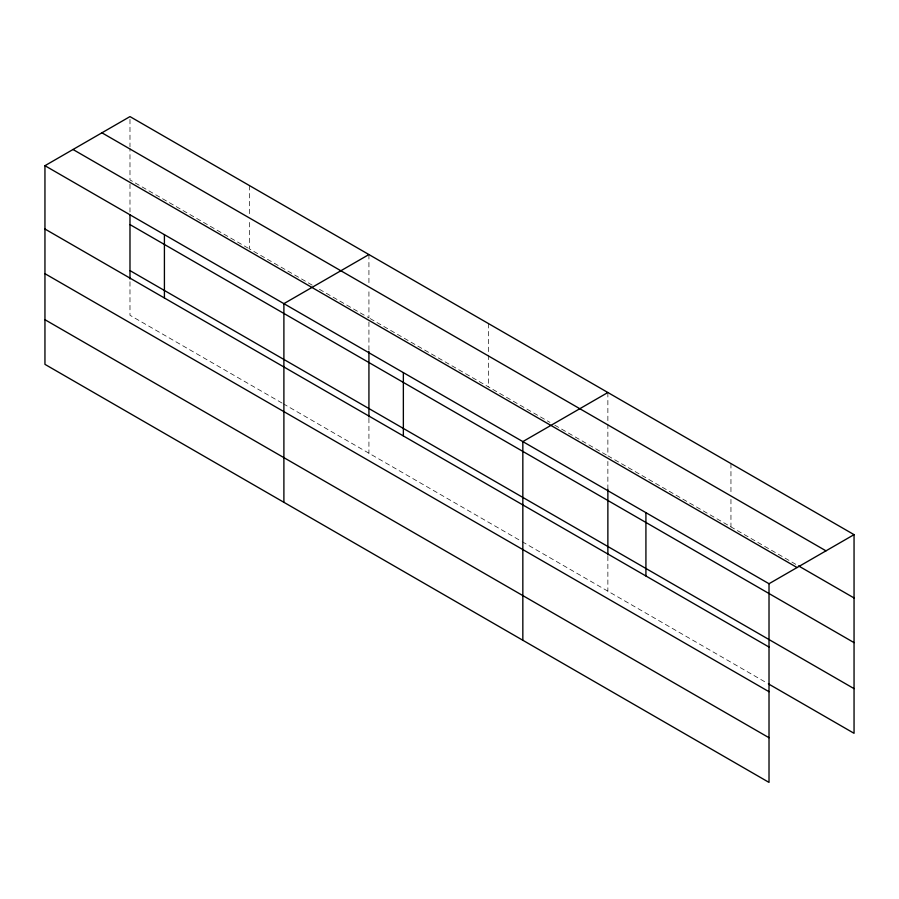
<?xml version="1.0" encoding="UTF-8"?>
<svg xmlns="http://www.w3.org/2000/svg" width="899" height="899" viewBox="0 0 899 899"><rect width="100%" height="100%" fill="white"/><g stroke="black" fill="none" stroke-linecap="round" stroke-linejoin="round"><path stroke-width="0.67" stroke-dasharray="4.5 3.37" d="M607.87 489.326L607.87 461.412M248.248 248.203L129.984 179.924L129.984 148.268M312.211 285.129L249.45 248.899L249.45 219.997M319.448 289.309L368.927 317.875L368.927 290.343M370.13 318.572L549.941 422.384M554.773 425.171L606.656 455.13M607.87 455.827L797.334 565.213M282.039 403.055L129.984 315.268L129.984 280.376M283.241 403.752L520.982 541.007M522.184 541.704L767.162 683.139M730.954 463.581L730.954 493.854M730.954 499.361L730.954 526.893M607.87 392.515L607.87 422.788M607.87 424.171L607.87 454.456M607.87 556.279L607.87 591.171M488.393 323.528L488.393 353.813M488.393 355.195L488.393 386.851M368.927 254.552L368.927 284.837M368.927 322.067L368.927 349.981M368.927 418.327L368.927 453.22M249.45 185.576L249.45 214.49M129.984 119.353L129.984 146.885M129.984 184.115L129.984 212.029"/><path stroke-width="1.35" d="M607.87 489.326L607.87 554.885M44.95 165.697L769.016 583.732L769.016 782.4L44.95 364.353L44.95 165.697L129.984 116.6L854.05 534.647L854.05 733.303L768.364 683.836M368.927 254.552L283.893 303.648L283.893 502.305M607.87 392.515L522.836 441.6L522.836 640.268M769.016 583.732L854.05 534.647M101.924 132.805L825.99 550.84M798.537 565.909L854.05 597.959M73.01 149.492L797.076 567.539M129.984 224.593L854.05 642.628M129.984 270.599L854.05 688.645M44.95 229.02L769.016 647.055M44.95 273.678L769.016 691.713M44.95 319.696L769.016 737.731M645.92 512.666L645.92 575.989M403.359 372.624L403.359 435.948M368.927 351.374L368.927 416.934M164.416 234.673L164.416 297.996M129.984 214.816L129.984 278.982"/></g></svg>
